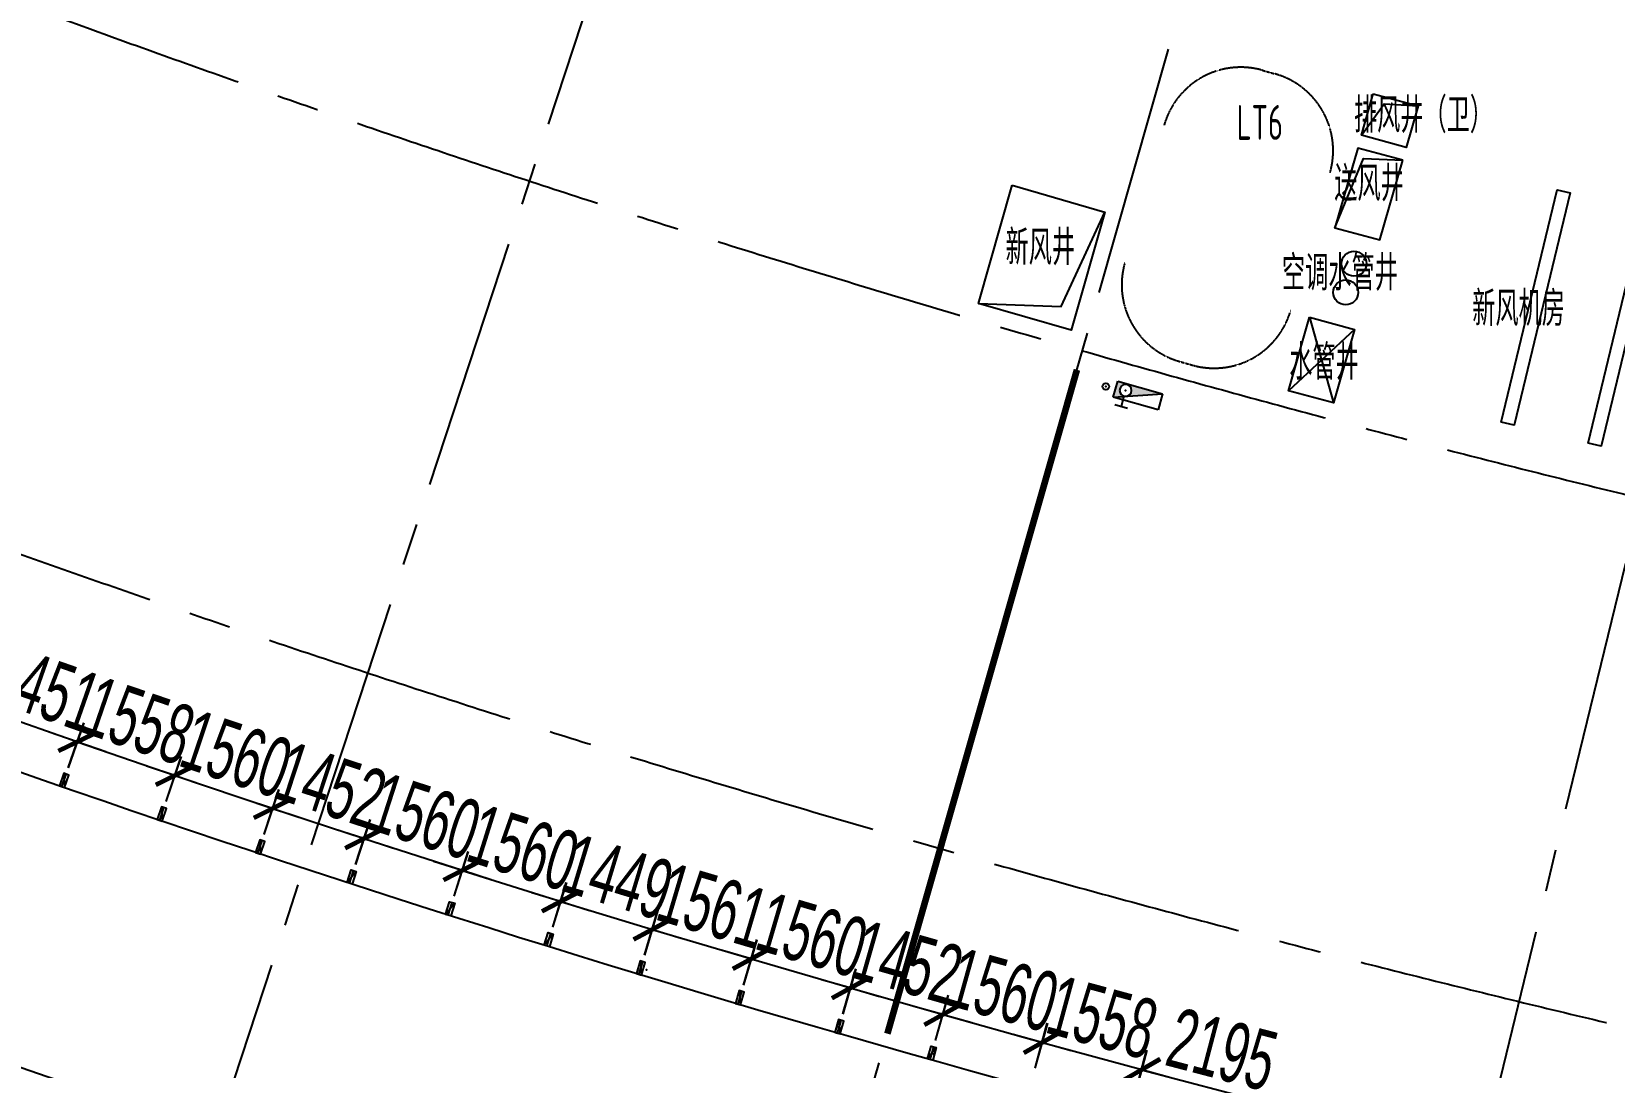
# Model space of a CAD drawing. Extents: x -668578 to 2331563, y -1202445 to 1620273.
# Drawn here: x 803656 to 827495, y 67169 to 82770 of the extents above; entities that cross this region are included whole.
import ezdxf

# ---------------------------------------------------------------- set-up
doc = ezdxf.new("R2010")
doc.units = 0
for name, pattern in [('CENTER2', [28.575, 19.05, -3.175, 3.175, -3.175]), ('CONTINOUS', [0]), ('DASH', [0.35, 0.25, -0.1]), ('DOT2', [0.125, 0, -0.125])]:
    doc.linetypes.add(name, pattern=pattern)
doc.layers.get('0').update_dxf_attribs({"color": 8})
doc.layers.get('Defpoints').update_dxf_attribs({"color": 8})
for name, color, linetype in [('#标注', 8, 'Continuous'), ('#轴线', 8, 'CENTER2'), ('A-AL', 8, 'Continuous'), ('A-BEAM-PLAN-C', 8, 'Continuous'), ('A-DIMS-150', 8, 'Continuous'), ('A-FLOR-OTLN', 8, 'DOT2'), ('A-ROOF-DRAN', 8, 'Continuous'), ('A-WIND-FRAM', 8, 'Continuous'), ('dim', 8, 'Continuous'), ('STAIR', 8, 'Continuous'), ('WINDOW', 8, 'Continuous'), ('外轮廓', 8, 'Continuous'), ('建-文字', 8, 'Continuous'), ('暖-消防-挡烟垂壁', 8, 'Continuous'), ('暖-空调箱-基础', 8, 'Continuous'), ('水-消防-消火栓', 8, 'Continuous'), ('水-消防-消火栓-标识', 8, 'Continuous')]:
    doc.layers.add(name, color=color, linetype=linetype)
doc.layers.add('暖-临时-提电', color=8, linetype='Continuous', plot=False)
doc.styles.add('JHZX', font='jrs.shx', dxfattribs={"width": 0.6, "bigfont": 'jhz.shx'})
doc.styles.add('XD2008', font='xd-hzs.shx', dxfattribs={"width": 0.7, "bigfont": 'xd-hztxt.shx'})
doc.dimstyles.new('JZBZ-300', dxfattribs={"dimscale": 300, "dimtxt": 3, "dimasz": 1.5, "dimexe": 1, "dimexo": 1, "dimgap": 0.5, "dimtad": 1, "dimdec": 0, "dimdsep": 46, "dimtxsty": 'JHZX', "dimblk1": 'ARCHTICK', "dimblk2": 'ARCHTICK', "dimsah": 1, "dimcen": 0, "dimclrd": 1, "dimclre": 1, "dimclrt": 2, "dimazin": 2, "dimtfac": 1, "dimtdec": 0, "dimtix": 1, "dimtmove": 0, "dimatfit": 3, "dimfxl": 0, "dimtolj": 1, "dimlwd": -1, "dimlwe": -1, "dimarcsym": 0})
doc.dimstyles.new('JZBZ-400', dxfattribs={"dimscale": 400, "dimtxt": 3, "dimasz": 1.5, "dimexe": 1, "dimexo": 1, "dimgap": 0.5, "dimtad": 1, "dimdec": 0, "dimdsep": 46, "dimtxsty": 'JHZX', "dimblk1": 'ARCHTICK', "dimblk2": 'ARCHTICK', "dimsah": 1, "dimcen": 0, "dimclrd": 1, "dimclre": 1, "dimclrt": 2, "dimazin": 2, "dimtfac": 1, "dimtdec": 0, "dimtix": 1, "dimtmove": 0, "dimatfit": 3, "dimfxl": 0, "dimtolj": 1, "dimlwd": -1, "dimlwe": -1, "dimarcsym": 0})

# ---------------------------------------------------------------- blocks, each defined once
blk = doc.blocks.new('_ARCHTICK')
at = {"color": 0, "linetype": 'ByBlock', "const_width": 0.15}
blk.add_lwpolyline([(-0.5, -0.5), (0.5, 0.5)], dxfattribs=at)
blk = doc.blocks.new('*D2939')
at = {"layer": '#标注', "ltscale": 300, "transparency": 16777216}
for p, q in [((-1773, -1481), (-9342, -7863)), ((165914, -92056), (164727, -101884))]:
    blk.add_line(p, q, dxfattribs=at)
blk.add_arc((197092, 166179), 269610, 220.13382, 263.11563, dxfattribs=at)
at = {"layer": 'Defpoints', "color": 0, "ltscale": 300, "transparency": 16777216}
for p in [(197092, 166179), (-1467, -1224), (40380, -53208), (165962, -91659)]:
    blk.add_point(p, dxfattribs=at)
at = {"layer": '#标注', "ltscale": 300, "transparency": 16777216, "xscale": 600, "yscale": 600, "zscale": 600}
for p, rotation in [((-9036, -7605), 130.1338192809485), ((164775, -101487), 353.1156299250187)]:
    blk.add_blockref('_ARCHTICK', p, dxfattribs=dict(at, rotation=rotation))
at = {"layer": '#标注', "ltscale": 300, "transparency": 16777216, "insert": (69342, -70334), "char_height": 1200, "attachment_point": 5, "rotation": 331.6247, "style": 'JHZX'}
blk.add_mtext('\\A1;42.98°', dxfattribs=at)
blk = doc.blocks.new('HGDTRET')
at = {"layer": 'dim', "ltscale": 300}
blk.add_arc((880041, 290089.1), 262600, 224.98133, 258.268049, dxfattribs=at)
blk = doc.blocks.new('*D1601')
at = {"layer": '#标注', "color": 1, "ltscale": 300, "transparency": 16777216}
for p, q in [((802841, 72159), (803079, 72837)), ((802980, 72554), (802555, 72703)), ((802980, 72554), (804349, 72074)), ((804210, 71679), (804448, 72357)), ((804349, 72074), (804773, 71925))]:
    blk.add_line(p, q, dxfattribs=at)
at = {"layer": 'Defpoints', "color": 0, "ltscale": 300, "transparency": 16777216}
for p in [(804349, 72074), (802742, 71876), (804111, 71396)]:
    blk.add_point(p, dxfattribs=at)
at = {"layer": '#标注', "color": 1, "ltscale": 300, "transparency": 16777216, "xscale": 450, "yscale": 450, "zscale": 450}
for p, rotation in [((802980, 72554), 340.6735200889959), ((804349, 72074), 160.6735200889959)]:
    blk.add_blockref('_ARCHTICK', p, dxfattribs=dict(at, rotation=rotation))
at = {"layer": '#标注', "color": 2, "ltscale": 300, "transparency": 16777216, "insert": (803863, 72880), "char_height": 900, "attachment_point": 5, "rotation": 340.6735, "style": 'JHZX'}
blk.add_mtext('\\A1;1451', dxfattribs=at)
blk = doc.blocks.new('*D1602')
at = {"layer": '#标注', "color": 1, "ltscale": 300, "transparency": 16777216}
for p, q in [((804208, 71679), (804441, 72357)), ((804343, 72073), (803918, 72219)), ((804343, 72073), (805817, 71567)), ((805682, 71173), (805915, 71851)), ((805817, 71567), (806243, 71421))]:
    blk.add_line(p, q, dxfattribs=at)
at = {"layer": 'Defpoints', "color": 0, "ltscale": 300, "transparency": 16777216}
for p in [(805817, 71567), (804111, 71396), (805585, 70889)]:
    blk.add_point(p, dxfattribs=at)
at = {"layer": '#标注', "color": 1, "ltscale": 300, "transparency": 16777216, "xscale": 450, "yscale": 450, "zscale": 450}
for p, rotation in [((804343, 72073), 341.0458824102932), ((805817, 71567), 161.0458824102932)]:
    blk.add_blockref('_ARCHTICK', p, dxfattribs=dict(at, rotation=rotation))
at = {"layer": '#标注', "color": 2, "ltscale": 300, "transparency": 16777216, "insert": (805275, 72388), "char_height": 900, "attachment_point": 5, "rotation": 341.0459, "style": 'JHZX'}
blk.add_mtext('\\A1;1558', dxfattribs=at)
blk = doc.blocks.new('*D1603')
at = {"layer": '#标注', "color": 1, "ltscale": 300, "transparency": 16777216}
for p, q in [((805680, 71174), (805907, 71850)), ((805811, 71565), (805385, 71708)), ((805811, 71565), (807291, 71070)), ((807159, 70678), (807386, 71354)), ((807291, 71070), (807717, 70927))]:
    blk.add_line(p, q, dxfattribs=at)
at = {"layer": 'Defpoints', "color": 0, "ltscale": 300, "transparency": 16777216}
for p in [(807291, 71070), (805585, 70889), (807064, 70394)]:
    blk.add_point(p, dxfattribs=at)
at = {"layer": '#标注', "color": 1, "ltscale": 300, "transparency": 16777216, "xscale": 450, "yscale": 450, "zscale": 450}
for p, rotation in [((805811, 71565), 341.4705631116898), ((807291, 71070), 161.4705631116898)]:
    blk.add_blockref('_ARCHTICK', p, dxfattribs=dict(at, rotation=rotation))
at = {"layer": '#标注', "color": 2, "ltscale": 300, "transparency": 16777216, "insert": (806742, 71886), "char_height": 900, "attachment_point": 5, "rotation": 341.4706, "style": 'JHZX'}
blk.add_mtext('\\A1;1560', dxfattribs=at)
blk = doc.blocks.new('*D1604')
at = {"layer": '#标注', "color": 1, "ltscale": 300, "transparency": 16777216}
for p, q in [((807158, 70679), (807380, 71354)), ((807286, 71069), (806859, 71209)), ((807286, 71069), (808666, 70615)), ((808537, 70225), (808759, 70900)), ((808666, 70615), (809093, 70475))]:
    blk.add_line(p, q, dxfattribs=at)
at = {"layer": 'Defpoints', "color": 0, "ltscale": 300, "transparency": 16777216}
for p in [(808666, 70615), (807064, 70394), (808444, 69940)]:
    blk.add_point(p, dxfattribs=at)
at = {"layer": '#标注', "color": 1, "ltscale": 300, "transparency": 16777216, "xscale": 450, "yscale": 450, "zscale": 450}
for p, rotation in [((807286, 71069), 341.8046268612408), ((808666, 70615), 161.8046268612408)]:
    blk.add_blockref('_ARCHTICK', p, dxfattribs=dict(at, rotation=rotation))
at = {"layer": '#标注', "color": 2, "ltscale": 300, "transparency": 16777216, "insert": (808163, 71412), "char_height": 900, "attachment_point": 5, "rotation": 341.8046, "style": 'JHZX'}
blk.add_mtext('\\A1;1452', dxfattribs=at)
blk = doc.blocks.new('*D1605')
at = {"layer": '#标注', "color": 1, "ltscale": 300, "transparency": 16777216}
for p, q in [((808536, 70226), (808753, 70901)), ((808661, 70615), (808233, 70753)), ((808661, 70615), (810146, 70137)), ((810021, 69747), (810238, 70422)), ((810146, 70137), (810575, 69999))]:
    blk.add_line(p, q, dxfattribs=at)
at = {"layer": 'Defpoints', "color": 0, "ltscale": 300, "transparency": 16777216}
for p in [(810146, 70137), (808444, 69940), (809929, 69462)]:
    blk.add_point(p, dxfattribs=at)
at = {"layer": '#标注', "color": 1, "ltscale": 300, "transparency": 16777216, "xscale": 450, "yscale": 450, "zscale": 450}
for p, rotation in [((808661, 70615), 342.1386434071389), ((810146, 70137), 162.1386434071389)]:
    blk.add_blockref('_ARCHTICK', p, dxfattribs=dict(at, rotation=rotation))
at = {"layer": '#标注', "color": 2, "ltscale": 300, "transparency": 16777216, "insert": (809588, 70947), "char_height": 900, "attachment_point": 5, "rotation": 342.1386, "style": 'JHZX'}
blk.add_mtext('\\A1;1560', dxfattribs=at)
blk = doc.blocks.new('*D1606')
at = {"layer": '#标注', "color": 1, "ltscale": 300, "transparency": 16777216}
for p, q in [((810019, 69748), (810230, 70422)), ((810141, 70136), (809711, 70271)), ((810141, 70136), (811629, 69668)), ((811507, 69280), (811719, 69954)), ((811629, 69668), (812058, 69533))]:
    blk.add_line(p, q, dxfattribs=at)
at = {"layer": 'Defpoints', "color": 0, "ltscale": 300, "transparency": 16777216}
for p in [(811629, 69668), (809929, 69462), (811417, 68994)]:
    blk.add_point(p, dxfattribs=at)
at = {"layer": '#标注', "color": 1, "ltscale": 300, "transparency": 16777216, "xscale": 450, "yscale": 450, "zscale": 450}
for p, rotation in [((810141, 70136), 342.5632676362646), ((811629, 69668), 162.5632676362646)]:
    blk.add_blockref('_ARCHTICK', p, dxfattribs=dict(at, rotation=rotation))
at = {"layer": '#标注', "color": 2, "ltscale": 300, "transparency": 16777216, "insert": (811064, 70474), "char_height": 900, "attachment_point": 5, "rotation": 342.5633, "style": 'JHZX'}
blk.add_mtext('\\A1;1560', dxfattribs=at)
blk = doc.blocks.new('*D1607')
at = {"layer": '#标注', "color": 1, "ltscale": 300, "transparency": 16777216}
for p, q in [((811504, 69281), (811709, 69955)), ((811622, 69668), (811191, 69799)), ((811622, 69668), (813008, 69247)), ((812891, 68860), (813095, 69534)), ((813008, 69247), (813439, 69117))]:
    blk.add_line(p, q, dxfattribs=at)
at = {"layer": 'Defpoints', "color": 0, "ltscale": 300, "transparency": 16777216}
for p in [(813008, 69247), (811417, 68994), (812804, 68573)]:
    blk.add_point(p, dxfattribs=at)
at = {"layer": '#标注', "color": 1, "ltscale": 300, "transparency": 16777216, "xscale": 450, "yscale": 450, "zscale": 450}
for p, rotation in [((811622, 69668), 343.1152406401844), ((813008, 69247), 163.1152406401845)]:
    blk.add_blockref('_ARCHTICK', p, dxfattribs=dict(at, rotation=rotation))
at = {"layer": '#标注', "color": 2, "ltscale": 300, "transparency": 16777216, "insert": (812489, 70032), "char_height": 900, "attachment_point": 5, "rotation": 343.1152, "style": 'JHZX'}
blk.add_mtext('\\A1;1449', dxfattribs=at)
blk = doc.blocks.new('*D1608')
at = {"layer": '#标注', "color": 1, "ltscale": 300, "transparency": 16777216}
for p, q in [((812885, 68857), (813086, 69534)), ((813001, 69246), (814497, 68803)), ((814382, 68414), (814582, 69091))]:
    blk.add_line(p, q, dxfattribs=at)
at = {"layer": 'Defpoints', "color": 0, "ltscale": 300, "transparency": 16777216}
for p in [(814497, 68803), (812800, 68570), (814297, 68126)]:
    blk.add_point(p, dxfattribs=at)
at = {"layer": '#标注', "color": 1, "ltscale": 300, "transparency": 16777216, "xscale": 450, "yscale": 450, "zscale": 450}
for p, rotation in [((813001, 69246), 163.5009443312307), ((814497, 68803), 343.5009443312307)]:
    blk.add_blockref('_ARCHTICK', p, dxfattribs=dict(at, rotation=rotation))
at = {"layer": '#标注', "color": 2, "ltscale": 300, "transparency": 16777216, "insert": (813919, 69600), "char_height": 900, "attachment_point": 5, "rotation": 343.5009, "style": 'JHZX'}
blk.add_mtext('\\A1;1561', dxfattribs=at)
blk = doc.blocks.new('*D1609')
at = {"layer": '#标注', "color": 1, "ltscale": 300, "transparency": 16777216}
for p, q in [((814495, 68804), (814064, 68930)), ((814380, 68409), (814580, 69092)), ((814495, 68804), (815992, 68364)), ((815877, 67970), (816077, 68652)), ((815992, 68364), (816424, 68238))]:
    blk.add_line(p, q, dxfattribs=at)
at = {"layer": 'Defpoints', "color": 0, "ltscale": 300, "transparency": 16777216}
for p in [(815992, 68364), (814295, 68121), (815792, 67682)]:
    blk.add_point(p, dxfattribs=at)
at = {"layer": '#标注', "color": 1, "ltscale": 300, "transparency": 16777216, "xscale": 450, "yscale": 450, "zscale": 450}
for p, rotation in [((814495, 68804), 343.6466420686257), ((815992, 68364), 163.6466420686257)]:
    blk.add_blockref('_ARCHTICK', p, dxfattribs=dict(at, rotation=rotation))
at = {"layer": '#标注', "color": 2, "ltscale": 300, "transparency": 16777216, "insert": (815413, 69160), "char_height": 900, "attachment_point": 5, "rotation": 343.6466, "style": 'JHZX'}
blk.add_mtext('\\A1;1560', dxfattribs=at)
blk = doc.blocks.new('*D1610')
at = {"layer": '#标注', "color": 1, "ltscale": 300, "transparency": 16777216}
for p, q in [((815987, 68364), (815554, 68488)), ((815875, 67973), (816069, 68653)), ((815987, 68364), (817384, 67966)), ((817272, 67574), (817466, 68254)), ((817384, 67966), (817816, 67842))]:
    blk.add_line(p, q, dxfattribs=at)
at = {"layer": 'Defpoints', "color": 0, "ltscale": 300, "transparency": 16777216}
for p in [(817384, 67966), (815793, 67684), (817189, 67286)]:
    blk.add_point(p, dxfattribs=at)
at = {"layer": '#标注', "color": 1, "ltscale": 300, "transparency": 16777216, "xscale": 450, "yscale": 450, "zscale": 450}
for p, rotation in [((815987, 68364), 344.066827158248), ((817384, 67966), 164.0668271582479)]:
    blk.add_blockref('_ARCHTICK', p, dxfattribs=dict(at, rotation=rotation))
at = {"layer": '#标注', "color": 2, "ltscale": 300, "transparency": 16777216, "insert": (816850, 68742), "char_height": 900, "attachment_point": 5, "rotation": 344.0668, "style": 'JHZX'}
blk.add_mtext('\\A1;1452', dxfattribs=at)
blk = doc.blocks.new('*D1611')
at = {"layer": '#标注', "color": 1, "ltscale": 300, "transparency": 16777216}
for p, q in [((817270, 67575), (817460, 68253)), ((817379, 67964), (816945, 68085)), ((817379, 67964), (818882, 67545)), ((818773, 67155), (818962, 67833)), ((818882, 67545), (819315, 67423))]:
    blk.add_line(p, q, dxfattribs=at)
at = {"layer": 'Defpoints', "color": 0, "ltscale": 300, "transparency": 16777216}
for p in [(818882, 67545), (817189, 67286), (818692, 66866)]:
    blk.add_point(p, dxfattribs=at)
at = {"layer": '#标注', "color": 1, "ltscale": 300, "transparency": 16777216, "xscale": 450, "yscale": 450, "zscale": 450}
for p, rotation in [((817379, 67964), 344.4000366352006), ((818882, 67545), 164.4000366352006)]:
    blk.add_blockref('_ARCHTICK', p, dxfattribs=dict(at, rotation=rotation))
at = {"layer": '#标注', "color": 2, "ltscale": 300, "transparency": 16777216, "insert": (818292, 68332), "char_height": 900, "attachment_point": 5, "rotation": 344.4, "style": 'JHZX'}
blk.add_mtext('\\A1;1560', dxfattribs=at)
blk = doc.blocks.new('*D1612')
at = {"layer": '#标注', "color": 1, "ltscale": 300, "transparency": 16777216}
for p, q in [((818771, 67156), (818954, 67833)), ((818876, 67543), (818441, 67661)), ((818876, 67543), (820380, 67135)), ((820275, 66748), (820458, 67425)), ((820380, 67135), (820814, 67017))]:
    blk.add_line(p, q, dxfattribs=at)
at = {"layer": 'Defpoints', "color": 0, "ltscale": 300, "transparency": 16777216}
for p in [(820380, 67135), (818692, 66866), (820196, 66458)]:
    blk.add_point(p, dxfattribs=at)
at = {"layer": '#标注', "color": 1, "ltscale": 300, "transparency": 16777216, "xscale": 450, "yscale": 450, "zscale": 450}
for p, rotation in [((818876, 67543), 344.8260777672929), ((820380, 67135), 164.8260777672929)]:
    blk.add_blockref('_ARCHTICK', p, dxfattribs=dict(at, rotation=rotation))
at = {"layer": '#标注', "color": 2, "ltscale": 300, "transparency": 16777216, "insert": (819785, 67918), "char_height": 900, "attachment_point": 5, "rotation": 344.8261, "style": 'JHZX'}
blk.add_mtext('\\A1;1558', dxfattribs=at)
blk = doc.blocks.new('*D1613')
at = {"layer": '#标注', "color": 1, "ltscale": 300, "transparency": 16777216}
for p, q in [((820272, 66748), (820450, 67423)), ((820374, 67133), (822497, 66576)), ((822396, 66191), (822573, 66866))]:
    blk.add_line(p, q, dxfattribs=at)
at = {"layer": 'Defpoints', "color": 0, "ltscale": 300, "transparency": 16777216}
for p in [(822497, 66576), (820196, 66458), (822320, 65901)]:
    blk.add_point(p, dxfattribs=at)
at = {"layer": '#标注', "color": 1, "ltscale": 300, "transparency": 16777216, "xscale": 450, "yscale": 450, "zscale": 450}
for p, rotation in [((820374, 67133), 165.2900874226104), ((822497, 66576), 345.2900874226104)]:
    blk.add_blockref('_ARCHTICK', p, dxfattribs=dict(at, rotation=rotation))
at = {"layer": '#标注', "color": 2, "ltscale": 300, "transparency": 16777216, "insert": (821588, 67435), "char_height": 900, "attachment_point": 5, "rotation": 345.2901, "style": 'JHZX'}
blk.add_mtext('\\A1;2195', dxfattribs=at)
blk = doc.blocks.new('消火栓箱-111')
blk.add_hatch(color=256).paths.add_polyline_path([(-200, -54), (-200, -60, -0.414214), (-110, -150, -1), (-290, -150, -0.414214), (-200, -60), (-200, -54), (-350, 0), (-350, -250), (350, -250)])
for p, q in [((350, 0), (-350, 0)), ((-350, 0), (350, -250)), ((-350, 0), (-350, -250)), ((-300, 100), (-100, 100)), ((-200, -60), (-200, 100)), ((350, -250), (350, 0)), ((-350, -250), (350, -250))]:
    blk.add_line(p, q)
blk.add_circle((-200, -150), 90)
blk.add_point((-200, -150))
at = {"layer": '水-消防-消火栓'}
blk.add_arc((-350, 0), 700, 359.9687, 0, dxfattribs=at)
blk = doc.blocks.new('立管-R75-1')
at = {"linetype": 'Continuous'}
blk.add_circle((0, 0), 75, dxfattribs=at)
blk.add_point((0, 0), dxfattribs=at)
blk = doc.blocks.new('幕墙分隔')
for p, q in [((-40, -100), (40, 100)), ((0, 100), (0, -100))]:
    blk.add_line(p, q)
blk.add_lwpolyline([(-40, 100), (40, 100), (40, -100), (-40, -100)], close=True)
blk = doc.blocks.new('A$C4E971703')
at = {"layer": '暖-消防-挡烟垂壁', "color": 3, "linetype": 'DASH', "const_width": 100}
blk.add_lwpolyline([(145047, 36897), (142192, 26896)], dxfattribs=at)
blk = doc.blocks.new('A$C47405904')
at = {"layer": 'A-AL'}
blk.add_lwpolyline([(-89278, 9481, -0.031021), (-108755, 27069, 0.415715), (-113080, 27106), (-145267, -4699, 0.412976), (-145302, -9004, 0.149442), (-10240, -82596, 0.358696), (-6809, -80780)], format="xyb", dxfattribs=at)
for p in [(-24537, -46355), (-21656, -47208), (-20211, -47621)]:
    blk.add_point(p, dxfattribs=at)
at = {"layer": 'A-BEAM-PLAN-C', "linetype": 'CONTINOUS'}
for p, q in [((-13873, -36709), (-14865, -37633)), ((-14549, -36527), (-14189, -37814))]:
    blk.add_line(p, q, dxfattribs=at)
for points in [[(-13589, -33163), (-12912, -33342), (-13091, -33968), (-13767, -33786)], [(-13145, -34160), (-13822, -33979), (-14165, -35181), (-13489, -35362)], [(-19025, -34538), (-17633, -34942), (-18140, -36721), (-19532, -36317)], [(-14549, -36527), (-13873, -36709), (-14189, -37814), (-14865, -37633)]]:
    blk.add_lwpolyline(points, close=True, dxfattribs=at)
at = {"layer": 'A-DIMS-150'}
for points in [[(-13767, -33786), (-13423, -33314), (-12912, -33342)], [(-14165, -35181), (-13736, -34133), (-13145, -34160)], [(-19532, -36317), (-18287, -36367), (-17633, -34942)]]:
    blk.add_lwpolyline(points, dxfattribs=at)
at = {"layer": 'A-FLOR-OTLN'}
for radius, start, end in [(212150, 224.36474, 258.37779), (262600, 224.41582, 258.41493)]:
    blk.add_arc((42590, 175095), radius, start, end, dxfattribs=at)
at = {"layer": 'A-ROOF-DRAN'}
for radius, start, end in [(211500, 233.70702, 263.30526), (211800, 233.70702, 259.3487), (235700, 241.6104, 254.60307), (236000, 241.6104, 254.60307)]:
    blk.add_arc((42590, 175095), radius, start, end, dxfattribs=at)
at = {"layer": 'STAIR', "color": 9, "linetype": 'DASH'}
for p, q in [((-15255, -32807), (-15063, -32862)), ((-16507, -37192), (-16315, -37247))]:
    blk.add_line(p, q, dxfattribs=at)
for points in [[(-16738, -33632, -0.414214), (-15255, -32807)], [(-14238, -34346, 0.414214), (-15063, -32862)], [(-17331, -35709, 0.414214), (-16507, -37192)], [(-14831, -36423, -0.414214), (-16315, -37247)]]:
    blk.add_lwpolyline(points, format="xyb", dxfattribs=at)
at = {"layer": '外轮廓', "color": 3, "linetype": 'DASH', "ltscale": 5}
blk.add_lwpolyline([(-109158, 16478), (-135454, -11643, 0.41242), (-135330, -15318, 0.140163), (-7770, -80593, 0.412914), (-4719, -78556), (3836, -36160, 0.415851), (1787, -33095, -0.057061), (-44213, -18484, 0.041227), (-47955, -17165, 0.051572), (-52855, -16406), (-54407, -16327, -0.116659), (-64974, -13255, -0.058192), (-105484, 16602, 0.414617), (-109158, 16478)], format="xyb", close=True, dxfattribs=at)
at = {"layer": '外轮廓'}
blk.add_lwpolyline([(-70907, -26675), (-75192, -34247, 0.065328), (-17188, -57548), (-15132, -49094, -0.065191), (-70906, -26675)], format="xyb", close=True, dxfattribs=at)
at = {"layer": '暖-临时-提电', "color": 101}
for centre in [(-13879, -35720), (-14003, -36152)]:
    blk.add_circle(centre, 188, dxfattribs=at)
at = {"layer": '暖-空调箱-基础', "elevation": 0}
for points in [[(-11661, -38107), (-10818, -34607), (-10624, -34654), (-11467, -38154)], [(-10349, -38423), (-9506, -34923), (-9311, -34970), (-10154, -38470)]]:
    blk.add_lwpolyline(points, close=True, dxfattribs=at)
at = {"layer": 'A-WIND-FRAM', "xscale": -1}
for p, rotation in [((-33308, -43504), 160.8530398584261), ((-31835, -44010), 161.2387435494827), ((-30355, -44506), 161.3844412868029), ((-24620, -46330), 163.1152406402791), ((-23128, -46777), 163.5009443313356), ((-21630, -47214), 163.6466420687146)]:
    blk.add_blockref('幕墙分隔', p, dxfattribs=dict(at, rotation=rotation))
at = {"layer": 'A-WIND-FRAM'}
for p, rotation in [((-28977, -44959), 162.2248124356706), ((-27492, -45438), 162.3705101730496), ((-26006, -45904), 162.756213864106), ((-20235, -47612), 164.4870122477849)]:
    blk.add_blockref('幕墙分隔', p, dxfattribs=dict(at, rotation=rotation))
at = {"layer": 'WINDOW'}
blk.add_blockref('A$C4E971703', (-163098, -74215), dxfattribs=at)
at = {"layer": '水-消防-消火栓', "xscale": -1, "rotation": 164.4037220316614}
blk.add_blockref('消火栓箱-111', (-17167, -37826), dxfattribs=at)
at = {"layer": '水-消防-消火栓-标识', "xscale": 0.6666666665114467, "yscale": 0.6666666665114467, "zscale": 0.6666666665114467, "rotation": 252.094968494071}
blk.add_blockref('立管-R75-1', (-17615, -37571), dxfattribs=at)
at = {"layer": '建-文字', "style": 'XD2008', "width": 0.7}
for s, p in [('LT6', (-15646, -33854)), ('排风井（卫）', (-13879, -33746)), ('送风井', (-14175, -34777)), ('新风井', (-19127, -35739)), ('空调水管井', (-14963, -36123)), ('新风机房', (-12097, -36660)), ('水管井', (-14854, -37465))]:
    blk.add_text(s, height=525, dxfattribs=at).set_placement(p)
blk = doc.blocks.new('DSGDFG')
at = {"layer": '#标注', "ltscale": 300}
blk.add_arc((197092.2, 166179.2), 257800, 220.136073, 263.11563, dxfattribs=at)
at = {"layer": '#轴线', "ltscale": 200}
for p, q in [((115998, -80537.3), (137919.2, -13845.3)), ((125802.1, -83537.5), (145071.4, -16040.7)), ((135712.6, -86165.5), (152304.6, -17952.1))]:
    blk.add_line(p, q, dxfattribs=at)
for radius in [212800, 220600, 228400, 236200, 244000, 251800, 257800]:
    blk.add_arc((197092.2, 166179.2), radius, 218.438892, 265.140584, dxfattribs=at)
at = {"layer": '#标注', "ltscale": 300}
dim = blk.add_angular_dim_3p(base=(40379.7, -53208.3), center=(197092.1, 166179.2), p1=(-1467, -1223.5), p2=(165961.7, -91658.5), dimstyle='JZBZ-400', override={"dimclrd": 256, "dimclre": 256, "dimclrt": 256}, dxfattribs=at)
dim.commit()
dim.dimension.update_dxf_attribs({"geometry": '*D2939', "text_midpoint": (69341.6, -70334.5)})
blk = doc.blocks.new('HRTYTET')
at = {"layer": '#标注', "ltscale": 300}
for p1, p2, distance, picture, middle in [((802742, 71875.8), (804110.8, 71395.7), 718.6, '*D1601', (803862.8, 72880)), ((804110.8, 71395.7), (805584.7, 70889.5), 716.3, '*D1602', (805275.3, 72387.5)), ((805584.7, 70889.5), (807064.1, 70393.6), 712.9, '*D1603', (806741.7, 71886.4)), ((807064.1, 70393.6), (808443.8, 69940.2), 710.7, '*D1604', (808163.2, 71412)), ((808443.8, 69940.2), (809928.8, 69461.6), 709.3, '*D1605', (809587.9, 70947.1)), ((809928.8, 69461.6), (811417.1, 68994.2), 706.6, '*D1606', (811064.5, 70474.4)), ((811417.1, 68994.2), (812803.7, 68573.3), 704.4, '*D1607', (812489.3, 70031.8)), ((812800.1, 68569.6), (814296.6, 68126.4), 705.8, '*D1608', (813919.2, 69600.1)), ((814295.1, 68121.3), (815792.3, 67682), 711.1, '*D1609', (815412.9, 69159.7)), ((815792.9, 67684.3), (817189.4, 67285.6), 707.1, '*D1610', (816850, 68741.8)), ((817189.4, 67285.6), (818692.2, 66866), 704.4, '*D1611', (818291.6, 68332.2)), ((818692.2, 66866), (820196.3, 66458.1), 701.6, '*D1612', (819784.9, 67918.3)), ((820196.3, 66458.1), (822319.7, 65900.6), 697.9, '*D1613', (821587.6, 67434.8))]:
    dim = blk.add_aligned_dim(p1=p1, p2=p2, distance=distance, dimstyle='JZBZ-300', override={"dimfxl": 200}, dxfattribs=at)
    dim.commit()
    dim.dimension.update_dxf_attribs({"geometry": picture, "text_midpoint": middle})

msp = doc.modelspace()

# ---------------------------------------------------------------- block references
at = {"layer": '#标注'}
for name, p in [('HGDTRET', (0, 0)), ('DSGDFG', (682948.9, 123910))]:
    msp.add_blockref(name, p, dxfattribs=at)
at = {"layer": 'dim', "ltscale": 300}
msp.add_blockref('A$C47405904', (837451.5, 114994.4), dxfattribs=at)
at = {"layer": 'dim'}
msp.add_blockref('HRTYTET', (0, 0), dxfattribs=at)

doc.saveas('drawing.dxf')
